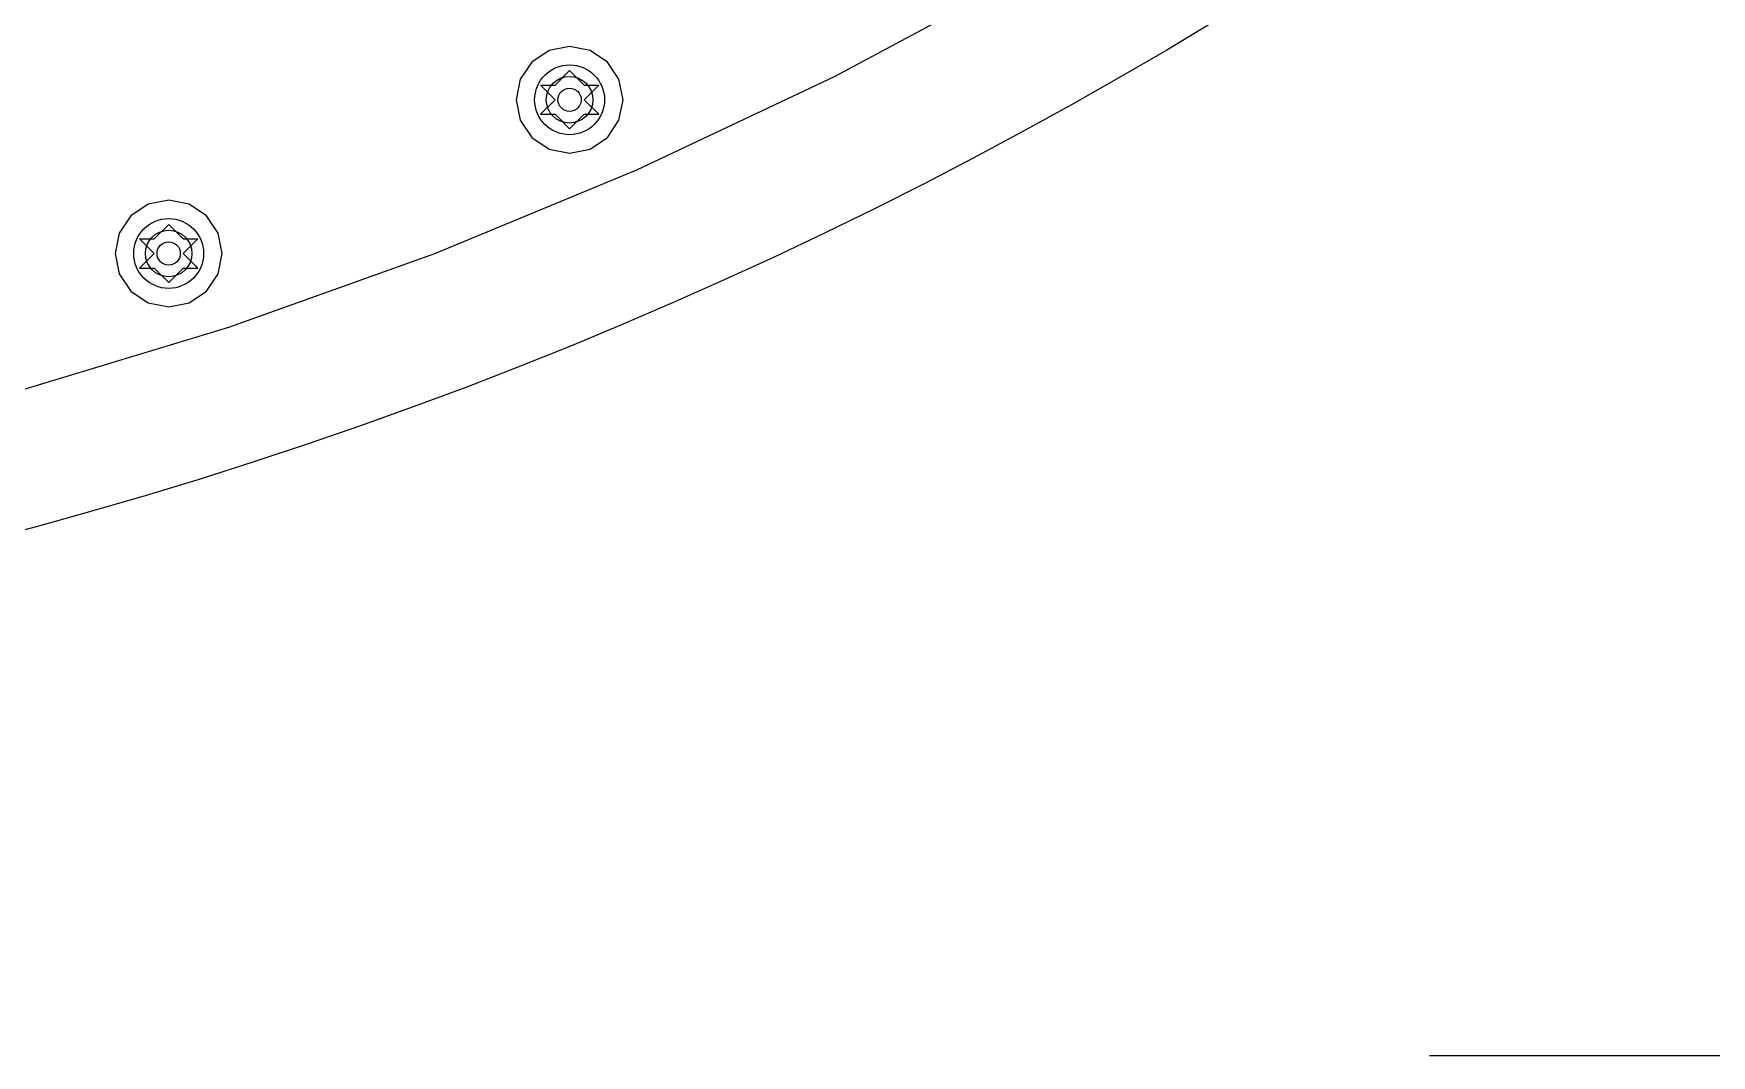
# Model space of a CAD drawing. Header units: millimetres. Extents: x 7.3 to 18.4, y 2.4 to 9.4.
# Drawn here: x 9.788 to 10.364, y 2.397 to 2.748 of the extents above; entities that cross this region are included whole.
import ezdxf

# ---------------------------------------------------------------- set-up
doc = ezdxf.new("R2010")
doc.units = ezdxf.units.MM
doc.header["$MEASUREMENT"] = 0
for name, color, linetype in [('BottomLayer', 5, 'Continuous'), ('BottomSolder', 6, 'Continuous'), ('DrillDrawing', 1, 'Continuous'), ('Mechanical1', 6, 'Continuous'), ('MidLayer1', 16, 'Continuous'), ('MidLayer2', 76, 'Continuous'), ('MultiLayer', 9, 'Continuous'), ('TopLayer', 1, 'Continuous'), ('TopSolder', 216, 'Continuous'), ('ViaHoleLayer', 16, 'Continuous')]:
    doc.layers.add(name, color=color, linetype=linetype)

msp = doc.modelspace()

# ---------------------------------------------------------------- linework, layer by layer
at = {"layer": 'BottomLayer'}
for p, q in [((10.12907, 2.76887), (10.06285, 2.73348)), ((10.06285, 2.73348), (9.99497, 2.70137)), ((9.99497, 2.70137), (9.9256, 2.67264)), ((9.9256, 2.67264), (9.85489, 2.64734)), ((9.85489, 2.64734), (9.78304, 2.62554))]:
    msp.add_line(p, q, dxfattribs=at)
for centre in [(9.972, 2.72555), (9.83429, 2.67272)]:
    msp.add_circle(centre, 0.008, dxfattribs=at)
at = {"layer": 'BottomSolder'}
for centre in [(9.972, 2.72555), (9.83429, 2.67272)]:
    msp.add_circle(centre, 0.012, dxfattribs=at)
at = {"layer": 'DrillDrawing'}
for p, q in [((9.967, 2.73055), (9.972, 2.73555)), ((9.972, 2.73555), (9.977, 2.73055)), ((9.962, 2.73055), (9.967, 2.72555)), ((9.962, 2.73055), (9.967, 2.73055)), ((9.977, 2.73055), (9.982, 2.73055)), ((9.977, 2.72555), (9.982, 2.73055)), ((9.962, 2.72055), (9.967, 2.72555)), ((9.962, 2.72055), (9.967, 2.72055)), ((9.967, 2.72055), (9.972, 2.71555)), ((9.972, 2.71555), (9.977, 2.72055)), ((9.977, 2.72555), (9.982, 2.72055)), ((9.977, 2.72055), (9.982, 2.72055)), ((9.82929, 2.67772), (9.83429, 2.68272)), ((9.83429, 2.68272), (9.83929, 2.67772)), ((9.82429, 2.67772), (9.82929, 2.67272)), ((9.82429, 2.67772), (9.82929, 2.67772)), ((9.83929, 2.67772), (9.84429, 2.67772)), ((9.83929, 2.67272), (9.84429, 2.67772)), ((9.82429, 2.66772), (9.82929, 2.67272)), ((9.83929, 2.67272), (9.84429, 2.66772)), ((9.82429, 2.66772), (9.82929, 2.66772)), ((9.82929, 2.66772), (9.83429, 2.66272)), ((9.83429, 2.66272), (9.83929, 2.66772)), ((9.83929, 2.66772), (9.84429, 2.66772))]:
    msp.add_line(p, q, dxfattribs=at)
at = {"layer": 'Mechanical1'}
msp.add_line((10.26736, 2.39713), (10.66106, 2.39713), dxfattribs=at)
msp.add_circle((9.37681, 4.09921), 1.5748, dxfattribs=at)
at = {"layer": 'MidLayer1'}
for p, q in [((10.12907, 2.76887), (10.06285, 2.73348)), ((10.06285, 2.73348), (9.99497, 2.70137)), ((9.99497, 2.70137), (9.9256, 2.67264)), ((9.9256, 2.67264), (9.85489, 2.64734)), ((9.85489, 2.64734), (9.78304, 2.62554))]:
    msp.add_line(p, q, dxfattribs=at)
for centre in [(9.972, 2.72555), (9.83429, 2.67272)]:
    msp.add_circle(centre, 0.008, dxfattribs=at)
at = {"layer": 'MidLayer2'}
for p, q in [((10.12907, 2.76887), (10.06285, 2.73348)), ((9.972, 2.7439), (9.96498, 2.7425)), ((9.97902, 2.7425), (9.972, 2.7439)), ((9.95902, 2.73852), (9.95504, 2.73257)), ((9.96498, 2.7425), (9.95902, 2.73852)), ((9.98498, 2.73852), (9.97902, 2.7425)), ((9.98896, 2.73257), (9.98498, 2.73852)), ((9.95504, 2.73257), (9.95365, 2.72555)), ((9.99035, 2.72555), (9.98896, 2.73257)), ((10.06285, 2.73348), (9.99497, 2.70137)), ((9.95365, 2.72555), (9.95504, 2.71852)), ((9.98896, 2.71852), (9.99035, 2.72555)), ((9.95504, 2.71852), (9.95902, 2.71257)), ((9.98498, 2.71257), (9.98896, 2.71852)), ((9.95902, 2.71257), (9.96498, 2.70859)), ((9.97902, 2.70859), (9.98498, 2.71257)), ((9.96498, 2.70859), (9.972, 2.70719)), ((9.972, 2.70719), (9.97902, 2.70859)), ((9.99497, 2.70137), (9.9256, 2.67264)), ((9.82131, 2.68569), (9.81734, 2.67974)), ((9.82727, 2.68967), (9.82131, 2.68569)), ((9.83429, 2.69107), (9.82727, 2.68967)), ((9.84131, 2.68967), (9.83429, 2.69107)), ((9.84727, 2.68569), (9.84131, 2.68967)), ((9.85125, 2.67974), (9.84727, 2.68569)), ((9.81734, 2.67974), (9.81594, 2.67272)), ((9.85264, 2.67272), (9.85125, 2.67974)), ((9.81594, 2.67272), (9.81734, 2.66569)), ((9.85125, 2.66569), (9.85264, 2.67272)), ((9.9256, 2.67264), (9.85489, 2.64734)), ((9.81734, 2.66569), (9.82131, 2.65974)), ((9.84727, 2.65974), (9.85125, 2.66569)), ((9.82131, 2.65974), (9.82727, 2.65576)), ((9.84131, 2.65576), (9.84727, 2.65974)), ((9.82727, 2.65576), (9.83429, 2.65436)), ((9.83429, 2.65436), (9.84131, 2.65576)), ((9.85489, 2.64734), (9.78304, 2.62554))]:
    msp.add_line(p, q, dxfattribs=at)
for centre in [(9.972, 2.72555), (9.83429, 2.67272)]:
    msp.add_circle(centre, 0.008, dxfattribs=at)
at = {"layer": 'MultiLayer'}
for centre in [(9.972, 2.72555), (9.83429, 2.67272)]:
    msp.add_circle(centre, 0.008, dxfattribs=at)
at = {"layer": 'TopLayer'}
for p, q in [((10.12907, 2.76887), (10.06285, 2.73348)), ((10.06285, 2.73348), (9.99497, 2.70137)), ((9.99497, 2.70137), (9.9256, 2.67264)), ((9.9256, 2.67264), (9.85489, 2.64734)), ((9.85489, 2.64734), (9.78304, 2.62554))]:
    msp.add_line(p, q, dxfattribs=at)
for centre in [(9.972, 2.72555), (9.83429, 2.67272)]:
    msp.add_circle(centre, 0.008, dxfattribs=at)
at = {"layer": 'TopSolder'}
for centre in [(9.972, 2.72555), (9.83429, 2.67272)]:
    msp.add_circle(centre, 0.012, dxfattribs=at)
at = {"layer": 'ViaHoleLayer'}
for centre in [(9.972, 2.72555), (9.83429, 2.67272)]:
    msp.add_circle(centre, 0.004, dxfattribs=at)

doc.saveas('drawing.dxf')
